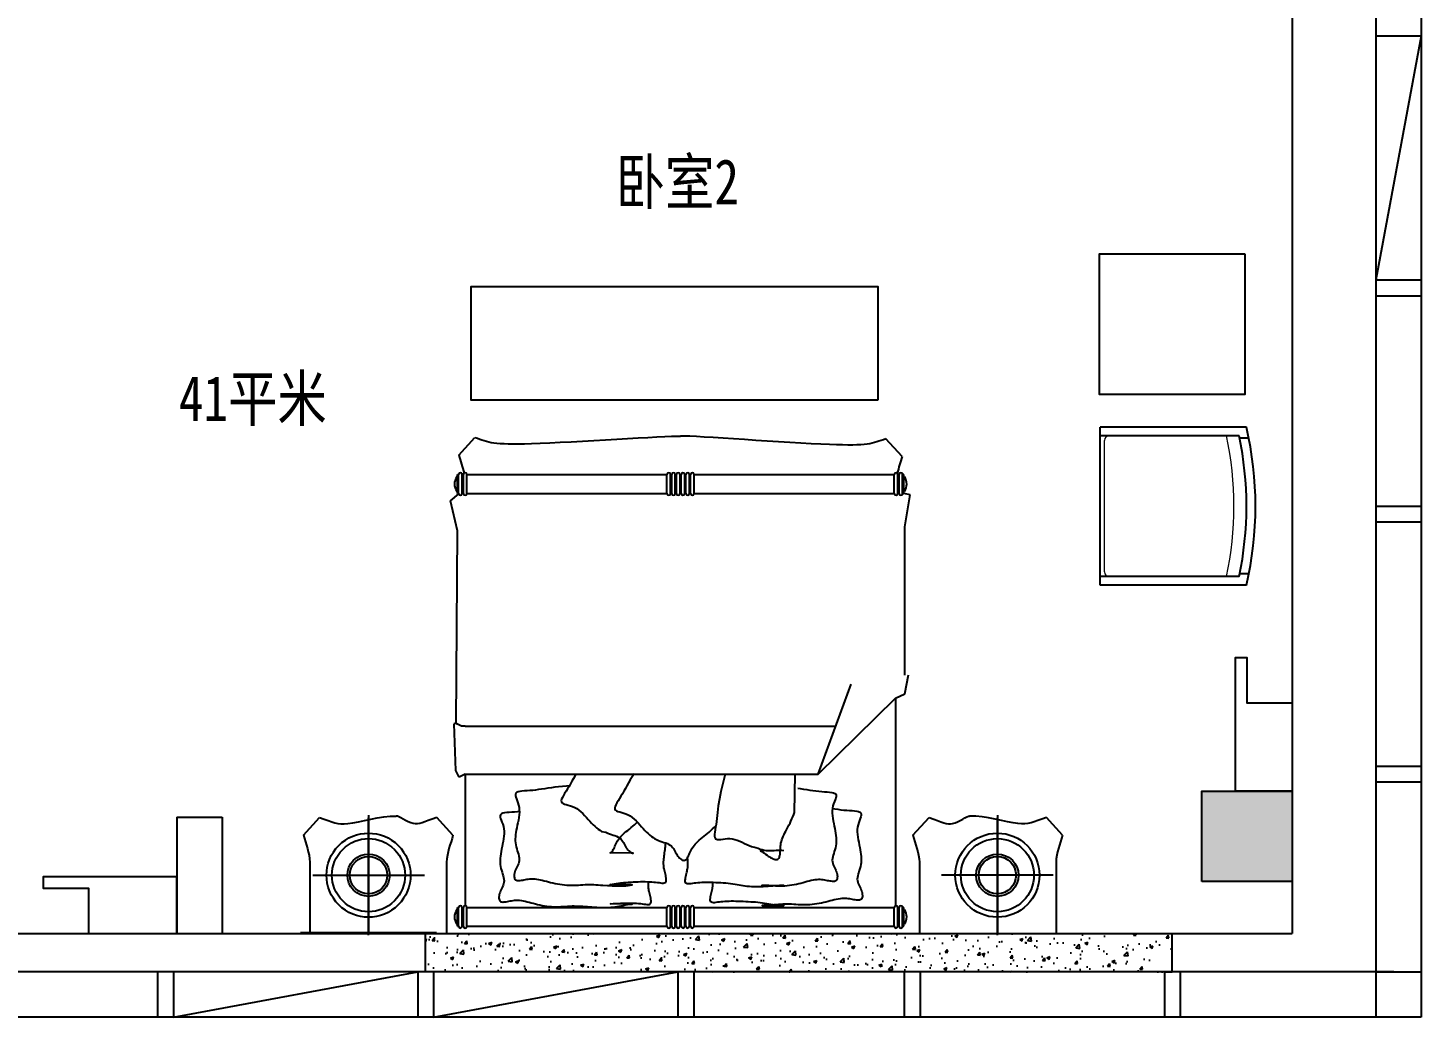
# Model space of a CAD drawing. Header units: millimetres. Extents: x 561810 to 956823, y -438984 to -391712.
# Drawn here: x 950665 to 956823, y -415003 to -410628 of the extents above; entities that cross this region are included whole.
import ezdxf

# ---------------------------------------------------------------- set-up
doc = ezdxf.new("R2010")
doc.units = ezdxf.units.MM
doc.header["$LTSCALE"] = 10
doc.header["$MEASUREMENT"] = 0
doc.layers.get('0').update_dxf_attribs({"linetype": 'CONTINUOUS'})
for name, color, linetype in [('PUB_HATCH', 144, 'CONTINUOUS'), ('WALL', 7, 'CONTINUOUS'), ('WINDOW', 4, 'CONTINUOUS'), ('填充', 8, 'CONTINUOUS'), ('墙', 7, 'CONTINUOUS')]:
    doc.layers.add(name, color=color, linetype=linetype)
doc.layers.add('细线', color=250, linetype='CONTINUOUS', lineweight=5)
doc.styles.add('12', font='', dxfattribs={"width": 0.8})
doc.styles.get('12').set_extended_font_data('SimSun')

msp = doc.modelspace()

# ---------------------------------------------------------------- hatches: boundary and pattern name
h = msp.add_hatch()
h.set_pattern_fill('AR-CONC', color=250, scale=20, style=0)
h.set_pattern_definition([(50, (955723.38, -414802.76), (143.452, -12.5504), [15, -165]), (355, (955723.38, -414802.76), (-27.75, 150.4384), [12, -132]), (100.4514, (955735.33, -414803.8), (115.702, 137.888), [12.748, -140.2284]), (46.184, (955723.38, -414762.76), (213.448, -33.104), [22.5, -247.5]), (96.6356, (955741.17, -414765.51), (186.933, 194.824), [19.122, -210.343]), (351.184, (955723.38, -414762.76), (186.932, 194.824), [18, -198]), (21, (955743.38, -414772.76), (119.3814, -80.5238), [15, -165]), (326, (955743.38, -414772.76), (48.663, 145.03), [12, -132]), (71.4514, (955753.33, -414779.47), (168.0445, 64.506), [12.748, -140.2284]), (37.5, (955723.38, -414802.755), (2.432, 66.5788), [0, -130.4, 0, -134, 0, -132.5]), (7.5, (955723.38, -414802.755), (52.6139, 78.8823), [0, -76.4, 0, -127.4, 0, -50.5]), (327.5, (955678.78, -414802.755), (106.7645, -4.511), [0, -50, 0, -156, 0, -207]), (317.5, (955658.78, -414802.755), (116.6372, 20.021), [0, -65, 0, -103.6, 0, -147])])
h.paths.add_polyline_path([(952423.4, -414632.8), (952423.4, -414802.8), (952458.4, -414802.8), (955723.4, -414802.8), (955723.4, -414632.8)])
at = {"layer": 'PUB_HATCH'}
h = msp.add_hatch(color=256, dxfattribs=at)
h.paths.add_polyline_path([(932003.4, -414402.8), (932003.4, -414002.8), (932403.4, -414002.8), (932403.4, -414402.8)])
h.paths.add_polyline_path([(920143.4, -414402.8), (920143.4, -414002.8), (920543.4, -414002.8), (920543.4, -414402.8)])
h.paths.add_polyline_path([(920143.4, -409202.8), (920143.4, -408802.8), (920543.4, -408802.8), (920543.4, -409202.8)])
h.paths.add_polyline_path([(920143.4, -402742.8), (920143.4, -402342.8), (920543.4, -402342.8), (920543.4, -402742.8)])
h.paths.add_polyline_path([(955853.4, -402742.8), (955853.4, -402342.8), (956253.4, -402342.8), (956253.4, -402742.8)])
h.paths.add_polyline_path([(955853.4, -409202.8), (955853.4, -408802.8), (956253.4, -408802.8), (956253.4, -409202.8)])
h.paths.add_polyline_path([(955853.4, -414402.8), (955853.4, -414002.8), (956253.4, -414002.8), (956253.4, -414402.8)])
h.paths.add_polyline_path([(943993.4, -414402.8), (943993.4, -414002.8), (944393.4, -414002.8), (944393.4, -414402.8)])

# ---------------------------------------------------------------- linework, layer by layer
at = {"color": 1}
for p, q in [((956623.4, -410662.8), (956823.4, -410662.8)), ((956823.4, -410662.8), (956623.4, -411742.8)), ((956623.4, -411742.8), (956823.4, -411742.8)), ((956623.4, -411812.8), (956823.4, -411812.8)), ((956623.4, -412742.8), (956823.4, -412742.8)), ((956623.4, -412812.8), (956823.4, -412812.8)), ((956623.4, -413892.8), (956823.4, -413892.8)), ((956623.4, -413962.8), (956823.4, -413962.8)), ((955723.4, -414802.8), (955723.4, -414632.8)), ((951238.4, -414802.8), (951238.4, -415002.8)), ((951308.4, -414802.8), (951308.4, -415002.8)), ((951308.4, -415002.8), (952388.4, -414802.8)), ((952388.4, -414802.8), (952388.4, -415002.8)), ((952458.4, -414802.8), (952388.4, -414802.8)), ((952458.4, -414802.8), (952458.4, -415002.8)), ((952458.4, -415002.8), (953538.4, -414802.8)), ((953538.4, -414802.8), (953538.4, -415002.8)), ((953608.4, -414802.8), (953608.4, -415002.8)), ((954538.4, -414802.8), (954538.4, -415002.8)), ((954608.4, -414802.8), (954608.4, -415002.8)), ((955688.4, -414802.8), (955688.4, -415002.8)), ((955758.4, -414802.8), (955688.4, -414802.8)), ((955688.4, -414802.8), (955723.4, -414802.8)), ((955758.4, -414802.8), (955758.4, -415002.8)), ((956623.4, -414802.8), (956623.4, -415002.8)), ((956623.4, -414802.8), (956823.4, -414802.8))]:
    msp.add_line(p, q, dxfattribs=at)
at = {"layer": 'WALL'}
for p, q in [((956253.4, -409202.8), (956253.4, -414632.8)), ((951323.4, -414118.7), (951323.4, -414632.8)), ((951323.4, -414118.7), (951523.4, -414118.7)), ((951523.4, -414118.7), (951523.4, -414632.8)), ((950273.4, -414632.8), (952423.4, -414632.8)), ((952423.4, -414632.8), (956253.4, -414632.8)), ((952423.4, -414632.8), (955853.4, -414632.8))]:
    msp.add_line(p, q, dxfattribs=at)
msp.add_lwpolyline([(955853.4, -414402.8), (955853.4, -414002.8), (956253.4, -414002.8), (956253.4, -414402.8), (955853.4, -414402.8)], dxfattribs=at)
at = {"layer": 'WINDOW'}
for p, q in [((956623.4, -392842.8), (956623.4, -414802.8)), ((956823.4, -392842.8), (956823.4, -415002.8)), ((956703.4, -414802.8), (919703.4, -414802.8)), ((956823.4, -415002.8), (919503.4, -415002.8))]:
    msp.add_line(p, q, dxfattribs=at)
at = {"layer": '填充', "color": 250, "ltscale": 0.01}
for p, q in [((955405.4, -413092.3), (955405.4, -412394.1)), ((956051.4, -412394.1), (955405.4, -412394.1)), ((952570.5, -412517.4), (952641.5, -412439)), ((954528.9, -412523.6), (954457.9, -412445.1)), ((956018.9, -412432.3), (955405.4, -412432.3)), ((956061.7, -412442.4), (956020.9, -412442.4)), ((952561.2, -412613.8), (952563.9, -412613.8)), ((952563.9, -412686.9), (952563.9, -412603.3)), ((952563.9, -412603.3), (952569.1, -412603.3)), ((952569.1, -412686.9), (952569.1, -412603.3)), ((952584.8, -412686.9), (952584.8, -412603.3)), ((952584.8, -412603.3), (952590, -412603.3)), ((952585.7, -412599.7), (952590.9, -412599.7)), ((952590, -412686.9), (952590, -412603.3)), ((952605.7, -412686.9), (952605.7, -412603.3)), ((952605.7, -412603.3), (953490.1, -412603.3)), ((953490.1, -412686.9), (953490.1, -412603.3)), ((953505.8, -412603.3), (953511, -412603.3)), ((953505.8, -412603.3), (953511, -412603.3)), ((953505.8, -412686.9), (953505.8, -412603.3)), ((953511, -412686.9), (953511, -412603.3)), ((953526.7, -412603.3), (953531.9, -412603.3)), ((953526.7, -412603.3), (953531.9, -412603.3)), ((953526.7, -412686.9), (953526.7, -412603.3)), ((953531.9, -412686.9), (953531.9, -412603.3)), ((953547.6, -412603.3), (953552.8, -412603.3)), ((953547.6, -412686.9), (953547.6, -412603.3)), ((953552.8, -412686.9), (953552.8, -412603.3)), ((953568.5, -412603.3), (953573.7, -412603.3)), ((953568.5, -412603.3), (953573.7, -412603.3)), ((953568.5, -412686.9), (953568.5, -412603.3)), ((953573.7, -412686.9), (953573.7, -412603.3)), ((953589.3, -412603.3), (953594.6, -412603.3)), ((953589.3, -412603.3), (953594.6, -412603.3)), ((953589.3, -412686.9), (953589.3, -412603.3)), ((953594.6, -412686.9), (953594.6, -412603.3)), ((953610.2, -412686.9), (953610.2, -412603.3)), ((953610.2, -412603.3), (954494.7, -412603.3)), ((954494.7, -412686.9), (954494.7, -412603.3)), ((954510.3, -412603.3), (954515.6, -412603.3)), ((954515.6, -412603.3), (954510.3, -412603.3)), ((954510.3, -412686.9), (954510.3, -412603.3)), ((954515.6, -412686.9), (954515.6, -412603.3)), ((954531.2, -412603.3), (954536.4, -412603.3)), ((954531.2, -412686.9), (954531.2, -412603.3)), ((954536.4, -412603.3), (954531.2, -412603.3)), ((954536.4, -412686.9), (954536.4, -412603.3)), ((954539.2, -412613.8), (954536.4, -412613.8)), ((952533.5, -412718.9), (952569.4, -412689)), ((952563.9, -412851.5), (952533.5, -412718.9)), ((952561.2, -412676.4), (952563.9, -412676.4)), ((952563.9, -412686.9), (952569.1, -412686.9)), ((952584.8, -412686.9), (952590, -412686.9)), ((952584.8, -412686.9), (952590, -412686.9)), ((952605.7, -412686.9), (953490.1, -412686.9)), ((953505.8, -412686.9), (953511, -412686.9)), ((953505.8, -412686.9), (953511, -412686.9)), ((953526.7, -412686.9), (953531.9, -412686.9)), ((953526.7, -412686.9), (953531.9, -412686.9)), ((953547.6, -412686.9), (953552.8, -412686.9)), ((953547.6, -412686.9), (953552.8, -412686.9)), ((953568.5, -412686.9), (953573.7, -412686.9)), ((953568.5, -412686.9), (953573.7, -412686.9)), ((953589.3, -412686.9), (953594.6, -412686.9)), ((953589.3, -412686.9), (953594.6, -412686.9)), ((953610.2, -412686.9), (954494.7, -412686.9)), ((954510.3, -412686.9), (954515.6, -412686.9)), ((954515.6, -412686.9), (954510.3, -412686.9)), ((954515.6, -412686.9), (954510.3, -412686.9)), ((954531.2, -412686.9), (954536.4, -412686.9)), ((954536.4, -412686.9), (954531.2, -412686.9)), ((954539.2, -412676.4), (954536.4, -412676.4)), ((954565.4, -412693.6), (954536.4, -412686.9)), ((954541, -412834.1), (954565.4, -412693.6)), ((954541, -413491.1), (954541, -412834.1)), ((952557.6, -413702.4), (952563.9, -412851.5)), ((956018.9, -413054.1), (955405.4, -413054.1)), ((956062.2, -413041.7), (956021.4, -413041.7)), ((956051.4, -413092.3), (955405.4, -413092.3)), ((954541, -413573.3), (954557.9, -413488.3)), ((954158.2, -413928.7), (954303.9, -413529.7)), ((954500.7, -413592.4), (954541, -413573.3)), ((954158.2, -413928.7), (954500.7, -413592.4)), ((954500.7, -413592.4), (954500.7, -414510)), ((952557.6, -413702.4), (952548.9, -413705.1)), ((952556.3, -413911.7), (952548.9, -413705.1)), ((952563.5, -413707.2), (952556.8, -413702.7)), ((952582.1, -413716.5), (952563.5, -413707.2)), ((952598.7, -413715.8), (952582.1, -413716.5)), ((952598.7, -413715.8), (954235.9, -413715.8)), ((952571.4, -413942), (952556.3, -413911.7)), ((952598.7, -413928.7), (952571.4, -413942)), ((952598.7, -413928.7), (952598.7, -414509.8)), ((952598.7, -413928.7), (954158.2, -413928.7)), ((951883.3, -414197.8), (951954.3, -414119.4)), ((952170.9, -414108.8), (952170.9, -414629)), ((952170.9, -414640.9), (952170.9, -414120.8)), ((952543.9, -414197.8), (952472.9, -414119.4)), ((954577.3, -414197.8), (954648.3, -414119.4)), ((954950.4, -414108.8), (954950.4, -414629)), ((954950.4, -414640.9), (954950.4, -414120.8)), ((955238, -414197.8), (955167, -414119.4)), ((951911.5, -414317.1), (951911.5, -414632.8)), ((952515.8, -414317.1), (952515.8, -414632.8)), ((954605.5, -414317.1), (954605.5, -414632.8)), ((955209.8, -414317.1), (955209.8, -414632.8)), ((951924, -414374.9), (952417.8, -414374.9)), ((955197.3, -414374.9), (954703.5, -414374.9)), ((952561.2, -414528), (952563.9, -414528)), ((952563.9, -414601.1), (952563.9, -414517.6)), ((952563.9, -414517.6), (952569.1, -414517.6)), ((952569.1, -414601.1), (952569.1, -414517.6)), ((952584.8, -414601.1), (952584.8, -414517.6)), ((952584.8, -414517.6), (952590, -414517.6)), ((952590, -414601.1), (952590, -414517.6)), ((952605.7, -414601.1), (952605.7, -414517.6)), ((952605.7, -414517.6), (953490.1, -414517.6)), ((953490.1, -414601.1), (953490.1, -414517.6)), ((953505.8, -414601.1), (953505.8, -414517.6)), ((953505.8, -414517.6), (953511, -414517.6)), ((953505.8, -414517.6), (953511, -414517.6)), ((953511, -414601.1), (953511, -414517.6)), ((953526.7, -414601.1), (953526.7, -414517.6)), ((953526.7, -414517.6), (953531.9, -414517.6)), ((953526.7, -414517.6), (953531.9, -414517.6)), ((953531.9, -414601.1), (953531.9, -414517.6)), ((953547.6, -414601.1), (953547.6, -414517.6)), ((953547.6, -414517.6), (953552.8, -414517.6)), ((953552.8, -414601.1), (953552.8, -414517.6)), ((953568.5, -414601.1), (953568.5, -414517.6)), ((953568.5, -414517.6), (953573.7, -414517.6)), ((953568.5, -414517.6), (953573.7, -414517.6)), ((953573.7, -414601.1), (953573.7, -414517.6)), ((953589.3, -414601.1), (953589.3, -414517.6)), ((953589.3, -414517.6), (953594.6, -414517.6)), ((953589.3, -414517.6), (953594.6, -414517.6)), ((953594.6, -414601.1), (953594.6, -414517.6)), ((953610.2, -414601.1), (953610.2, -414517.6)), ((953610.2, -414517.6), (954494.7, -414517.6)), ((954494.7, -414601.1), (954494.7, -414517.6)), ((954510.3, -414601.1), (954510.3, -414517.6)), ((954510.3, -414517.6), (954515.6, -414517.6)), ((954515.6, -414517.6), (954510.3, -414517.6)), ((954515.6, -414601.1), (954515.6, -414517.6)), ((954531.2, -414601.1), (954531.2, -414517.6)), ((954531.2, -414517.6), (954536.4, -414517.6)), ((954536.4, -414517.6), (954531.2, -414517.6)), ((954536.4, -414601.1), (954536.4, -414517.6)), ((954539.2, -414528), (954536.4, -414528)), ((951870.9, -414629), (952470.9, -414629)), ((952561.2, -414590.7), (952563.9, -414590.7)), ((952563.9, -414601.1), (952569.1, -414601.1)), ((952584.8, -414601.1), (952590, -414601.1)), ((952584.8, -414601.1), (952590, -414601.1)), ((952605.7, -414601.1), (953490.1, -414601.1)), ((953505.8, -414601.1), (953511, -414601.1)), ((953505.8, -414601.1), (953511, -414601.1)), ((953526.7, -414601.1), (953531.9, -414601.1)), ((953526.7, -414601.1), (953531.9, -414601.1)), ((953547.6, -414601.1), (953552.8, -414601.1)), ((953547.6, -414601.1), (953552.8, -414601.1)), ((953568.5, -414601.1), (953573.7, -414601.1)), ((953568.5, -414601.1), (953573.7, -414601.1)), ((953589.3, -414601.1), (953594.6, -414601.1)), ((953589.3, -414601.1), (953594.6, -414601.1)), ((953610.2, -414601.1), (954494.7, -414601.1)), ((954510.3, -414601.1), (954515.6, -414601.1)), ((954515.6, -414601.1), (954510.3, -414601.1)), ((954515.6, -414601.1), (954510.3, -414601.1)), ((954531.2, -414601.1), (954536.4, -414601.1)), ((954536.4, -414601.1), (954531.2, -414601.1)), ((954539.2, -414590.7), (954536.4, -414590.7))]:
    msp.add_line(p, q, dxfattribs=at)
at = {"layer": '填充', "color": 142, "ltscale": 0.01}
msp.add_line((952423.4, -414802.8), (952423.4, -414632.8), dxfattribs=at)
at = {"layer": '填充', "color": 250, "ltscale": 0.01}
msp.add_lwpolyline([(956044.7, -411626.5), (956044.7, -412249.3), (955401.9, -412249.3), (955401.9, -411626.5)], close=True, dxfattribs=at)
msp.add_lwpolyline([(954423.4, -412272.7), (954423.4, -411772.7), (952623.4, -411772.7), (952623.4, -412272.7), (954423.4, -412272.7)], dxfattribs=at)
at = {"layer": '填充', "color": 142, "ltscale": 0.01}
for points in [[(956253.4, -414002.8), (956003.4, -414002.8), (956003.4, -413412.8), (956053.4, -413412.8), (956053.4, -413612.8), (956253.4, -413612.8)], [(951323.4, -414632.8), (951323.4, -414382.8), (950733.4, -414382.8), (950733.4, -414432.8), (950933.4, -414432.8), (950933.4, -414632.8)]]:
    msp.add_lwpolyline(points, dxfattribs=at)
at = {"layer": '填充', "color": 250, "ltscale": 0.01}
msp.add_circle((954950.4, -414374.9), 185.9, dxfattribs=at)
for centre, radius, start, end in [((954548, -412743.2), 1543.4, 346.92708, 13.07292), ((954548, -412743.2), 1503.4, 348.06513, 11.93487), ((952577, -412603.3), 7.83, 0, 180), ((952597.8, -412603.3), 7.83, 0, 180), ((953497.9, -412603.3), 7.83, 0, 180), ((953518.8, -412603.3), 7.83, 0, 180), ((953539.7, -412603.3), 7.83, 0, 180), ((953560.6, -412603.3), 7.83, 0, 180), ((953581.5, -412603.3), 7.83, 0, 180), ((953602.4, -412603.3), 7.83, 0, 180), ((954502.5, -412603.3), 7.83, 0, 180), ((954523.4, -412603.3), 7.83, 0, 180), ((952603, -412645.1), 52.2, 143.1301, 216.8699), ((954497.4, -412645.1), 52.2, 323.1301, 36.8699), ((952577, -412686.9), 7.83, 180, 0), ((952597.8, -412686.9), 7.83, 180, 0), ((953497.9, -412686.9), 7.83, 180, 0), ((953518.8, -412686.9), 7.83, 180, 0), ((953539.7, -412686.9), 7.83, 180, 0), ((953560.6, -412686.9), 7.83, 180, 0), ((953581.5, -412686.9), 7.83, 180, 0), ((953602.4, -412686.9), 7.83, 180, 0), ((954502.5, -412686.9), 7.83, 180, 0), ((954523.4, -412686.9), 7.83, 180, 0), ((952603, -414559.4), 52.2, 143.1301, 216.8699), ((952577, -414517.6), 7.83, 0, 180), ((952597.8, -414517.6), 7.83, 0, 180), ((953497.9, -414517.6), 7.83, 0, 180), ((953518.8, -414517.6), 7.83, 0, 180), ((953539.7, -414517.6), 7.83, 0, 180), ((953560.6, -414517.6), 7.83, 0, 180), ((953581.5, -414517.6), 7.83, 0, 180), ((953602.4, -414517.6), 7.83, 0, 180), ((954502.5, -414517.6), 7.83, 0, 180), ((954523.4, -414517.6), 7.83, 0, 180), ((954497.4, -414559.4), 52.2, 323.1301, 36.8699), ((952577, -414601.1), 7.83, 180, 0), ((952597.8, -414601.1), 7.83, 180, 0), ((953497.9, -414601.1), 7.83, 180, 0), ((953518.8, -414601.1), 7.83, 180, 0), ((953539.7, -414601.1), 7.83, 180, 0), ((953560.6, -414601.1), 7.83, 180, 0), ((953581.5, -414601.1), 7.83, 180, 0), ((953602.4, -414601.1), 7.83, 180, 0), ((954502.5, -414601.1), 7.83, 180, 0), ((954523.4, -414601.1), 7.83, 180, 0)]:
    msp.add_arc(centre, radius, start, end, dxfattribs=at)
msp.add_ellipse((952170.9, -414374.9), major_axis=(131.4, -131.4), ratio=1, start_param=1.57079632679484, end_param=7.853981633974424, dxfattribs=at)
for points, knots in [([(952641.5, -412439), (952701.8, -412460.8), (952741.9, -412483.3), (953480.5, -412432.6), (953550.2, -412432.9), (953550.2, -412432.9)], [0, 0, 0, 0, 178.169252, 382.130033, 382.13034, 382.13034, 382.13034, 382.13034]), ([(954457.9, -412445.1), (954397.6, -412466.9), (954357.5, -412489.5), (953619.8, -412432.6), (953550.2, -412432.9), (953550.2, -412432.9)], [0, 0, 0, 0, 178.169252, 382.130033, 382.13034, 382.13034, 382.13034, 382.13034]), ([(954457.9, -412445.1), (954397.6, -412466.9), (954357.5, -412489.5), (953619.8, -412432.6), (953550.2, -412432.9), (953550.2, -412432.9)], [0, 0, 0, 0, 178.169252, 382.130033, 382.13034, 382.13034, 382.13034, 382.13034]), ([(954457.9, -412445.1), (954397.6, -412466.9), (954357.5, -412489.5), (953619.8, -412432.6), (953550.2, -412432.9), (953550.2, -412432.9)], [0, 0, 0, 0, 178.169252, 382.130033, 382.13034, 382.13034, 382.13034, 382.13034]), ([(951954.3, -414119.4), (952014.5, -414141.2), (952054.6, -414163.7), (952224, -414113), (952293.6, -414113.3), (952293.6, -414113.3)], [0, 0, 0, 0, 178.169252, 382.130033, 382.13034, 382.13034, 382.13034, 382.13034]), ([(952472.9, -414119.4), (952412.7, -414141.2), (952372.6, -414163.7), (952303.2, -414113), (952293.6, -414113.3), (952293.6, -414113.3)], [0, 0, 0, 0, 178.169252, 382.130033, 382.13034, 382.13034, 382.13034, 382.13034]), ([(954648.3, -414119.4), (954708.5, -414141.2), (954748.6, -414163.7), (954818, -414113), (954827.6, -414113.3), (954827.6, -414113.3)], [0, 0, 0, 0, 178.169252, 382.130033, 382.13034, 382.13034, 382.13034, 382.13034]), ([(955167, -414119.4), (955106.7, -414141.2), (955066.6, -414163.7), (954897.3, -414113), (954827.6, -414113.3), (954827.6, -414113.3)], [0, 0, 0, 0, 178.169252, 382.130033, 382.13034, 382.13034, 382.13034, 382.13034]), ([(951883.3, -414197.8), (951893.1, -414237.3), (951911.6, -414279.6), (951911.5, -414322.7), (951911.5, -414325.5)], [0, 0, 0, 0, 119.139047, 127.45857, 127.45857, 127.45857, 127.45857]), ([(952543.9, -414197.8), (952534.1, -414237.3), (952515.6, -414279.6), (952515.7, -414322.7), (952515.8, -414325.5)], [0, 0, 0, 0, 119.139047, 127.45857, 127.45857, 127.45857, 127.45857]), ([(954577.3, -414197.8), (954587.1, -414237.3), (954605.6, -414279.6), (954605.6, -414322.7), (954605.5, -414325.5)], [0, 0, 0, 0, 119.139047, 127.45857, 127.45857, 127.45857, 127.45857]), ([(955238, -414197.8), (955228.2, -414237.3), (955209.7, -414279.6), (955209.7, -414322.7), (955209.8, -414325.5)], [0, 0, 0, 0, 119.139047, 127.45857, 127.45857, 127.45857, 127.45857])]:
    msp.add_open_spline(points, degree=3, knots=knots, dxfattribs=at)
for points in [[(952570.5, -412517.4), (952577.1, -412543.9), (952587, -412570.4), (952593.2, -412597)], [(954528.9, -412523.6), (954522.8, -412548.1), (954513.8, -412572.7), (954507.6, -412597.4)]]:
    msp.add_open_spline(points, degree=3, dxfattribs=at)
at = {"layer": '墙', "color": 250}
for points in [[(953087.1, -413928.7), (953076.3, -413947.4), (953070, -413959.4), (953063.7, -413971.1), (953057.3, -413982.3), (953050.6, -413993.2), (953044, -414003.7), (953037.7, -414013.6), (953032.1, -414022.8), (953027.6, -414031.2), (953024.4, -414038.7), (953022.9, -414045.2), (953023.5, -414050.6), (953026.2, -414054.7), (953031, -414057.9), (953037.4, -414060.5), (953045.1, -414062.8), (953053.8, -414065.1), (953063.2, -414067.8), (953072.8, -414071), (953082.5, -414075.3), (953091.8, -414080.7), (953100.9, -414087.2), (953109.5, -414094.6), (953118, -414102.5), (953126.1, -414110.9), (953134, -414119.5), (953141.7, -414128.1), (953149.2, -414136.4), (953156.5, -414144.4), (953163.8, -414151.8), (953171, -414158.8), (953178.1, -414165.2), (953185.4, -414171.1), (953192.8, -414176.5), (953200.4, -414181.2), (953219.8, -414185.4), (953227.9, -414188.9), (953236.1, -414192), (953244.3, -414194.8), (953252.4, -414197.4), (953260.2, -414200.1), (953267.5, -414203), (953274.3, -414206.3), (953280.4, -414210.1), (953285.6, -414214.5), (953290.1, -414219.6), (953294.1, -414225), (953297.6, -414230.7), (953300.8, -414236.6), (953303.9, -414242.5), (953307, -414248.2), (953310.2, -414253.7), (953313.8, -414258.8), (953317.5, -414263.4), (953321.5, -414267.5), (953325.5, -414270.9), (953329.5, -414273.7), (953333.5, -414275.7), (953337.3, -414276.9), (953340.9, -414277.2), (953238.7, -414276.5), (953241.8, -414274.9), (953244.7, -414272.6), (953247.4, -414269.5), (953250, -414265.8), (953252.6, -414261.6), (953255.1, -414256.9), (953257.6, -414251.9), (953260.1, -414246.5), (953262.7, -414240.9), (953265.5, -414235.2), (953268.6, -414229.3), (953271.9, -414223.3), (953275.7, -414217.3), (953280, -414211.3), (953284.7, -414205.4), (953290.1, -414199.6), (953296, -414193.8), (953302.4, -414188.1), (953309.2, -414182.4), (953316.3, -414176.6), (953323.7, -414170.7), (953331.2, -414164.6), (953338.9, -414158.3), (953346.6, -414151.7), (953354.2, -414144.9), (953361.8, -414137.9)], [(953344.3, -413927.2), (953327.4, -413953.8), (953312.4, -413979.8), (953306.1, -413991.8), (953299.8, -414003.4), (953293.3, -414014.7), (953286.7, -414025.6), (953280, -414036), (953273.8, -414045.9), (953268.2, -414055.1), (953263.7, -414063.6), (953260.5, -414071.1), (953259, -414077.6), (953259.5, -414082.9), (953262.3, -414087.1), (953267, -414090.3), (953273.4, -414092.9), (953281.2, -414095.2), (953289.9, -414097.5), (953299.2, -414100.1), (953308.9, -414103.4), (953318.6, -414107.6), (953327.9, -414113.1), (953336.9, -414119.6), (953345.6, -414126.9), (953354, -414134.9), (953362.2, -414143.3), (953370.1, -414151.9), (953377.8, -414160.4), (953385.3, -414168.8), (953392.6, -414176.7), (953399.8, -414184.1), (953407, -414191.1), (953414.2, -414197.5), (953421.5, -414203.4), (953428.9, -414208.8), (953436.4, -414213.5), (953444.3, -414217.7), (953452.3, -414221.2), (953460.5, -414224.3), (953468.8, -414227.1), (953476.8, -414229.8), (953484.6, -414232.5), (953492, -414235.4), (953498.8, -414238.6), (953504.8, -414242.4), (953510.1, -414246.9), (953514.6, -414251.9), (953518.5, -414257.3), (953522, -414263.1), (953525.2, -414268.9), (953528.3, -414274.8), (953531.4, -414280.6), (953534.7, -414286.1), (953538.2, -414291.1), (953542, -414295.8), (953545.9, -414299.8), (953550, -414303.3), (953554, -414306), (953557.9, -414308), (953561.8, -414309.2), (953565.4, -414309.5), (953568.8, -414308.8), (953571.9, -414307.3), (953574.8, -414304.9), (953577.5, -414301.9), (953580.1, -414298.2), (953582.7, -414294), (953585.2, -414289.3), (953587.7, -414284.2), (953590.2, -414278.9), (953592.8, -414273.3), (953595.6, -414267.5), (953598.7, -414261.6), (953602, -414255.6), (953605.8, -414249.6), (953610.1, -414243.7), (953614.8, -414237.7), (953620.2, -414231.9), (953626.1, -414226.2), (953632.5, -414220.5), (953639.3, -414214.7), (953646.4, -414208.9), (953653.8, -414203), (953661.3, -414196.9), (953669, -414190.6), (953676.7, -414184.1), (953684.3, -414177.2), (953691.9, -414170.2), (953699.4, -414162.9), (953705.9, -414156.3)], [(953747.8, -413928.7), (953728.7, -414004.7), (953721.9, -414037.2), (953716.6, -414068.2), (953712.9, -414097.9), (953711.7, -414111.4), (953710.4, -414124.6), (953708.8, -414137.5), (953706.9, -414150.2), (953704.9, -414162.4), (953702.9, -414173.9), (953701.4, -414184.6), (953700.5, -414194.1), (953700.5, -414202.2), (953701.6, -414208.8), (953704.1, -414213.5), (953708.3, -414216.3), (953713.9, -414217.4), (953720.8, -414217.3), (953728.8, -414216.4), (953737.8, -414215.2), (953747.4, -414214), (953757.6, -414213.2), (953768.1, -414213.4), (953778.9, -414214.8), (953789.7, -414217.3), (953800.5, -414220.7), (953811.4, -414224.8), (953822.1, -414229.3), (953832.8, -414234.2), (953843.2, -414239.1), (953853.3, -414243.9), (953863.2, -414248.4), (953883.3, -414252.4), (953892.6, -414256), (953901.7, -414259.2), (953910.7, -414261.8), (953919.6, -414263.9), (953928.4, -414265.3), (953938.3, -414266.1), (953947.1, -414266.3), (953955.9, -414265.9), (953964.5, -414265.3), (953973, -414264.6), (953981.2, -414264.1), (953989.1, -414263.9), (953996.7, -414264.3), (954003.7, -414265.4), (953903.6, -414267.5), (953909.7, -414270.4), (953915.4, -414273.9), (953920.9, -414277.8), (953926.1, -414281.9), (953932.3, -414286.2), (953937.4, -414290.3), (953942.5, -414294.1), (953947.8, -414297.4), (953953, -414300.2), (953958.2, -414302.4), (953963.3, -414304), (953968, -414305), (953972.5, -414305.3), (953976.5, -414304.9), (953979.9, -414303.7), (953982.7, -414301.8), (953985, -414299.2), (953986.8, -414295.9), (953988.1, -414292), (953989.1, -414287.6), (953989.8, -414282.7), (953990.3, -414277.4), (953990.6, -414271.8), (953990.9, -414265.9), (953991.1, -414259.8), (953991.5, -414253.4), (953992, -414246.7), (953992.8, -414239.9), (953993.9, -414232.9), (953995.5, -414225.7), (953997.7, -414218.4), (954000.4, -414211), (954003.6, -414203.4), (954007.3, -414195.7), (954011.3, -414187.7), (954015.6, -414179.6), (954020.1, -414171.3), (954024.7, -414162.8), (954029.3, -414154), (954033.8, -414145), (954038.2, -414135.7), (954042.5, -414126.3), (954046.6, -414116.7), (954050.4, -414106.9), (954054, -414097.1), (954057.2, -413928.7)], [(953058.5, -413980.2), (953045.8, -413981), (953028, -413982.4), (953010.9, -413984), (952994.5, -413985.9), (952979, -413988), (952964.1, -413990.3), (952949.8, -413992.5), (952936, -413994.7), (952922.6, -413996.7), (952909.5, -413998.4), (952896.6, -413999.8), (952883.8, -414000.9), (952871.4, -414001.7), (952859.8, -414002.5), (952849, -414003.4), (952839.6, -414004.7), (952831.6, -414006.6), (952825.5, -414009.2), (952821.5, -414012.7), (952819.8, -414017.4), (952820, -414023.1), (952821.6, -414029.8), (952824.3, -414037.4), (952827.6, -414045.8), (952831, -414055), (952834.1, -414064.7), (952836.3, -414075), (952837.4, -414085.8), (952837.5, -414096.9), (952836.7, -414108.2), (952835.2, -414119.7), (952833.2, -414131.2), (952830.9, -414142.7), (952828.5, -414153.9), (952826.2, -414164.9), (952824.1, -414175.5), (952822.4, -414185.8), (952821, -414195.7), (952820, -414205.3), (952819.6, -414214.6), (952819.6, -414223.7), (952820.2, -414232.6), (952821.5, -414241.4), (952823.3, -414250), (952825.7, -414258.5), (952828.3, -414266.8), (952830.9, -414274.9), (952833.3, -414282.7), (952835.3, -414290.4), (952836.7, -414297.8), (952837.2, -414304.9), (952836.7, -414311.8), (952835.3, -414318.4), (952833.2, -414324.8), (952830.6, -414331), (952827.8, -414337), (952824.9, -414343), (952822, -414348.9), (952819.5, -414354.8), (952817.5, -414360.6), (952816, -414366.4), (952815, -414372), (952814.6, -414377.2), (952814.7, -414382.1), (952815.5, -414386.5), (952816.8, -414390.3), (952818.7, -414393.4), (952821.2, -414395.7), (952824.3, -414397.3), (952827.9, -414398.3), (952832, -414398.7), (952836.5, -414398.6), (952841.4, -414398.2), (952846.7, -414397.4), (952852.2, -414396.5), (952858, -414395.3), (952864.1, -414394.2), (952870.4, -414393), (952877, -414392), (952883.8, -414391.2), (952890.9, -414390.8), (952898.2, -414390.7), (952905.8, -414391), (952913.7, -414392), (952921.8, -414393.4), (952930.2, -414395.2), (952938.8, -414397.3), (952947.7, -414399.6), (952956.8, -414402), (952966.2, -414404.5), (952975.8, -414407), (952985.6, -414409.4), (952995.6, -414411.5), (953005.8, -414413.5), (953016.1, -414415.3), (953026.4, -414416.8), (953036.9, -414418), (953047.3, -414418.9), (953057.6, -414419.4), (953067.9, -414419.5), (953078.1, -414419.4), (953088.3, -414419), (953098.3, -414418.4), (953108.3, -414417.8), (953118.2, -414417.2), (953128, -414416.7), (953137.7, -414416.4), (953147.4, -414416.3), (953157, -414416.4), (953166.6, -414416.7), (953176.2, -414417.2), (953185.9, -414417.8), (953195.7, -414418.4), (953206.6, -414419.2), (953227.2, -414419.9), (953237.5, -414420.6), (953247.8, -414421.3), (953258.2, -414421.9), (953268.6, -414422.3), (953278.9, -414422.6), (953289.1, -414422.6), (953299.1, -414422.3), (953308.8, -414421.8), (953318.1, -414420.9), (953327.3, -414419.7), (953336.2, -414418.3), (953239.5, -414416.7), (953248.5, -414415.1), (953257.6, -414413.4), (953267, -414411.8), (953276.7, -414410.3), (953286.8, -414409), (953297.3, -414407.8), (953308.1, -414406.8), (953319, -414405.9), (953330.1, -414405.2), (953341.2, -414404.6), (953352.2, -414404.2), (953363.1, -414403.9), (953373.7, -414403.6), (953384.1, -414403.5), (953394.2, -414403.5), (953404, -414403.7), (953413.5, -414404), (953422.6, -414404.5), (953431.4, -414405.1), (953439.7, -414406), (953447.6, -414407), (953455, -414408), (953461.8, -414408.9), (953468, -414409.6), (953473.4, -414409.7), (953478, -414409.3), (953481.7, -414408), (953484.4, -414405.9), (953486.1, -414402.6), (953487, -414398.5), (953487.1, -414393.6), (953486.5, -414388.1), (953485.6, -414382.2), (953484.3, -414376.2), (953482.8, -414370), (953481.4, -414364), (953480, -414358.3), (953478.8, -414352.8), (953477.7, -414347.5), (953476.8, -414342.3), (953476.1, -414337.1), (953475.6, -414331.8), (953475.3, -414326.3), (953475.2, -414320.7), (953475.3, -414314.7), (953475.7, -414308.5), (953476.2, -414302.1), (953476.9, -414295.5), (953477.8, -414288.8), (953478.7, -414282.1), (953479.7, -414275.2), (953480.7, -414268.4), (953481.7, -414261.7), (953482.7, -414254.8), (953483.5, -414247.7), (953484.1, -414240.3), (953484.5, -414232.4)], [(954067.8, -413990.5), (954078.8, -413992), (954093.6, -413994.2), (954107.9, -413996.5), (954121.7, -413998.6), (954135.2, -414000.6), (954148.3, -414002.4), (954161.2, -414003.8), (954173.9, -414004.8), (954186.3, -414005.6), (954198, -414006.4), (954208.7, -414007.3), (954218.2, -414008.7), (954226.1, -414010.5), (954232.2, -414013.1), (954236.2, -414016.7), (954238, -414021.4), (954237.8, -414027.1), (954236.1, -414033.8), (954233.4, -414041.4), (954230.1, -414049.8), (954226.7, -414058.9), (954223.7, -414068.7), (954221.4, -414079), (954220.3, -414089.7), (954220.2, -414100.8), (954221, -414112.2), (954222.5, -414123.7), (954224.5, -414135.2), (954226.8, -414146.6), (954229.2, -414157.9), (954231.5, -414168.9), (954233.6, -414179.5), (954235.3, -414189.7), (954236.7, -414199.6), (954237.7, -414209.2), (954238.2, -414218.6), (954238.1, -414227.7), (954237.5, -414236.6), (954236.3, -414245.4), (954234.4, -414254), (954232, -414262.4), (954229.4, -414270.7), (954226.8, -414278.8), (954224.4, -414286.7), (954222.4, -414294.3), (954221.1, -414301.7), (954220.6, -414308.9), (954221.1, -414315.7), (954222.5, -414322.3), (954224.5, -414328.7), (954227.1, -414334.9), (954229.9, -414341), (954232.9, -414346.9), (954235.7, -414352.8), (954238.2, -414358.7), (954240.2, -414364.6), (954241.7, -414370.3), (954242.7, -414375.9), (954243.1, -414381.2), (954243, -414386.1), (954242.3, -414390.5), (954241, -414394.2), (954239.1, -414397.3), (954236.5, -414399.6), (954233.4, -414401.3), (954229.8, -414402.2), (954225.7, -414402.6), (954221.2, -414402.6), (954216.3, -414402.1), (954211.1, -414401.4), (954205.5, -414400.4), (954199.7, -414399.3), (954193.7, -414398.1), (954187.3, -414397), (954180.8, -414396), (954174, -414395.2), (954166.9, -414394.7), (954159.5, -414394.6), (954151.9, -414395), (954144.1, -414395.9), (954136, -414397.3), (954127.6, -414399.1), (954118.9, -414401.2), (954110.1, -414403.5), (954100.9, -414406), (954091.6, -414408.5), (954082, -414411), (954072.1, -414413.3), (954062.1, -414415.5), (954051.9, -414417.5), (954041.7, -414419.2), (954031.3, -414420.7), (954020.9, -414421.9), (954010.5, -414422.8), (954000.1, -414423.3), (953989.8, -414423.5), (953979.6, -414423.3), (953969.5, -414422.9), (953959.4, -414422.4), (953949.4, -414421.7), (953939.5, -414421.1), (953928.7, -414420.6), (953918.9, -414420.3), (953909.3, -414420.2), (954006.4, -414420.3), (953996.8, -414420.7), (953987.1, -414421.1), (953977.5, -414421.7), (953967.7, -414422.4), (953957.8, -414423.1), (953947.8, -414423.9), (953937.5, -414424.6), (953926.1, -414425.3), (953915.7, -414425.8), (953905.3, -414426.3), (953895, -414426.5), (953884.8, -414426.5), (953864.3, -414426.3), (953854.6, -414425.7), (953845.2, -414424.8), (953836.1, -414423.6), (953827.2, -414422.2), (953818.2, -414420.7), (953809.3, -414419), (953800.1, -414417.4), (953790.8, -414415.8), (953781.1, -414414.2), (953770.9, -414412.9), (953760.4, -414411.7), (953749.7, -414410.7), (953738.7, -414409.9), (953727.7, -414409.2), (953716.6, -414408.6), (953705.5, -414408.1), (953694.7, -414407.8), (953684, -414407.6), (953673.6, -414407.5), (953663.5, -414407.5), (953653.7, -414407.7), (953644.2, -414408), (953635.1, -414408.4), (953626.4, -414409.1), (953618, -414409.9), (953610.1, -414410.9), (953602.7, -414412), (953595.9, -414412.9), (953589.8, -414413.5), (953584.4, -414413.7), (953579.8, -414413.2), (953576.1, -414412), (953573.3, -414409.8), (953571.6, -414406.6), (953570.8, -414402.4), (953570.7, -414397.5), (953571.2, -414392.1), (953572.2, -414386.2), (953573.5, -414380.1), (953574.9, -414374), (953576.4, -414368), (953577.7, -414362.3), (953579, -414356.8), (953580, -414351.5), (953580.9, -414346.2), (953581.7, -414341), (953582.2, -414335.7), (953582.5, -414330.3), (953582.6, -414324.6), (953582.4, -414318.7), (953582, -414312.5), (953581.5, -414306.1), (953580.8, -414299.5), (953580.5, -414297.5)], [(952837.5, -414093.8), (952829.3, -414094.7), (952816.6, -414095.7), (952804.2, -414096.5), (952792.5, -414097.3), (952781.8, -414098.3), (952772.3, -414099.6), (952764.4, -414101.4), (952758.3, -414104), (952754.3, -414107.6), (952752.5, -414112.3), (952752.7, -414118), (952754.4, -414124.7), (952757.1, -414132.3), (952760.4, -414140.7), (952763.8, -414149.8), (952766.8, -414159.6), (952769.1, -414169.9), (952770.2, -414180.6), (952770.2, -414191.7), (952769.4, -414203.1), (952767.9, -414214.6), (952766, -414226.1), (952763.7, -414237.5), (952761.3, -414248.8), (952759, -414259.8), (952756.9, -414270.4), (952755.1, -414280.6), (952753.8, -414290.5), (952752.8, -414300.1), (952752.3, -414309.5), (952752.3, -414318.6), (952753, -414327.5), (952754.2, -414336.3), (952756.1, -414344.9), (952758.4, -414353.3), (952761, -414361.6), (952763.7, -414369.7), (952766.1, -414377.6), (952768.1, -414385.3), (952769.4, -414392.7), (952769.9, -414399.8), (952769.4, -414406.6), (952768, -414413.2), (952765.9, -414419.6), (952763.4, -414425.8), (952760.5, -414431.9), (952757.6, -414437.9), (952754.8, -414443.8), (952752.3, -414449.6), (952750.2, -414455.5), (952748.7, -414461.3), (952747.8, -414466.8), (952747.4, -414472.1), (952747.5, -414477), (952748.2, -414481.4), (952749.5, -414485.2), (952751.4, -414488.2), (952753.9, -414490.6), (952757, -414492.2), (952760.6, -414493.1), (952764.7, -414493.6), (952769.3, -414493.5), (952774.2, -414493.1), (952779.4, -414492.3), (952785, -414491.3), (952790.8, -414490.2), (952796.8, -414489), (952803.1, -414487.9), (952809.7, -414486.9), (952816.5, -414486.1), (952823.6, -414485.6), (952830.9, -414485.5), (952838.5, -414485.9), (952846.4, -414486.8), (952854.5, -414488.2), (952862.9, -414490), (952871.5, -414492.1), (952880.4, -414494.5), (952889.6, -414496.9), (952898.9, -414499.4), (952908.5, -414501.9), (952918.3, -414504.2), (952928.4, -414506.4), (952938.5, -414508.4), (952948.8, -414510.1), (952959.2, -414511.6), (952969.6, -414512.8), (952980, -414513.7), (952990.4, -414514.2), (953000.7, -414514.4), (953010.9, -414514.2), (953021, -414513.8), (953031.1, -414513.3), (953041, -414512.7), (953050.9, -414512.1), (953060.8, -414511.6), (953070.5, -414511.2), (953080.1, -414511.1), (953089.8, -414511.3), (953099.4, -414511.6), (953109, -414512), (953118.7, -414512.6), (953128.4, -414513.3), (953138.3, -414514), (953148.4, -414514.8), (953158.6, -414515.5), (953168.9, -414516.2), (953179.4, -414516.8), (953189.8, -414517.2), (953200.1, -414517.4), (953221.9, -414517.4), (953231.8, -414517.2), (953241.5, -414516.6), (953250.9, -414515.7), (953260, -414514.5), (953269, -414513.1), (953277.9, -414511.6), (953286.9, -414509.9), (953296, -414508.3), (953305.4, -414506.7), (953315.1, -414505.2), (953325.2, -414503.8), (953335.7, -414502.7), (953240.8, -414501.6), (953251.8, -414500.8), (953262.8, -414500.1), (953273.9, -414499.5), (953284.9, -414499.1), (953295.8, -414498.7), (953306.5, -414498.5), (953316.9, -414498.4), (953327, -414498.4), (953336.8, -414498.6), (953346.3, -414498.9), (953355.4, -414499.4), (953364.1, -414500), (953372.5, -414500.8), (953380.4, -414501.9), (953387.8, -414502.9), (953394.6, -414503.8), (953400.7, -414504.4), (953406.1, -414504.6), (953410.7, -414504.1), (953414.4, -414502.9), (953417.2, -414500.7), (953418.9, -414497.5), (953419.7, -414493.4), (953419.8, -414488.5), (953419.3, -414483), (953418.3, -414477.1), (953417, -414471), (953415.6, -414464.9), (953414.1, -414458.9), (953412.7, -414453.2), (953411.5, -414447.7), (953410.4, -414442.4), (953409.5, -414437.2), (953408.8, -414431.9), (953408.3, -414426.6), (953408, -414421.2), (953407.9, -414415.5), (953408.1, -414409.6), (953408.4, -414403.8)], [(954221.3, -414079.9), (954232.5, -414081.6), (954245.9, -414083.6), (954259, -414085.4), (954272, -414086.8), (954284.7, -414087.8), (954297.1, -414088.6), (954308.7, -414089.4), (954319.5, -414090.4), (954328.9, -414091.7), (954336.9, -414093.5), (954343, -414096.1), (954347, -414099.7), (954348.7, -414104.4), (954348.5, -414110.1), (954346.9, -414116.8), (954344.2, -414124.4), (954340.9, -414132.8), (954337.5, -414141.9), (954334.4, -414151.7), (954332.2, -414162), (954331.1, -414172.7), (954331, -414183.8), (954331.8, -414195.2), (954333.3, -414206.7), (954335.3, -414218.2), (954337.6, -414229.6), (954340, -414240.9), (954342.3, -414251.9), (954344.4, -414262.5), (954346.1, -414272.7), (954347.5, -414282.6), (954348.5, -414292.2), (954349, -414301.6), (954348.9, -414310.7), (954348.3, -414319.6), (954347, -414328.4), (954345.2, -414337), (954342.8, -414345.4), (954340.2, -414353.7), (954337.6, -414361.8), (954335.2, -414369.7), (954333.2, -414377.4), (954331.8, -414384.8), (954331.3, -414391.9), (954331.8, -414398.7), (954333.2, -414405.3), (954335.3, -414411.7), (954337.9, -414417.9), (954340.7, -414424), (954343.6, -414430), (954346.5, -414435.9), (954349, -414441.7), (954351, -414447.6), (954352.5, -414453.3), (954353.5, -414458.9), (954353.9, -414464.2), (954353.8, -414469.1), (954353, -414473.5), (954351.7, -414477.2), (954349.8, -414480.3), (954347.3, -414482.7), (954344.2, -414484.3), (954340.6, -414485.2), (954336.5, -414485.6), (954332, -414485.6), (954327.1, -414485.1), (954321.8, -414484.4), (954316.3, -414483.4), (954310.5, -414482.3), (954304.4, -414481.1), (954298.1, -414480), (954291.6, -414479), (954284.7, -414478.2), (954277.7, -414477.7), (954270.3, -414477.6), (954262.7, -414478), (954254.8, -414478.9), (954246.7, -414480.3), (954238.3, -414482.1), (954229.7, -414484.2), (954220.8, -414486.5), (954211.7, -414489), (954202.3, -414491.5), (954192.7, -414494), (954182.9, -414496.3), (954172.9, -414498.5), (954162.7, -414500.5), (954152.4, -414502.2), (954142.1, -414503.7), (954131.7, -414504.9), (954121.2, -414505.8), (954110.9, -414506.3), (954100.6, -414506.5), (954090.4, -414506.3), (954080.2, -414505.9), (954070.2, -414505.4), (954060.2, -414504.8), (954050.3, -414504.2), (954040.5, -414503.6), (954030.8, -414503.3), (954021.1, -414503.2), (954011.5, -414503.4), (954001.9, -414503.7), (953992.3, -414504.1), (953982.6, -414504.7), (953972.8, -414505.4), (953962.9, -414506.1), (953952.9, -414506.9), (953942.7, -414507.6), (953932.3, -414508.3), (953920.8, -414508.8), (953910.4, -414509.3), (954006.8, -414509.5), (953996.6, -414509.5), (953986.7, -414509.3), (953977, -414508.7), (953967.6, -414507.8), (953958.5, -414506.6), (953949.5, -414505.2), (953940.6, -414503.7), (953931.6, -414502), (953921.5, -414500.4), (953912.1, -414498.8), (953902.4, -414497.3), (953892.3, -414495.9), (953881.8, -414494.8), (953860.4, -414493.7), (953849.5, -414492.9), (953838.4, -414492.2), (953827.3, -414491.6), (953816.3, -414491.1), (953805.4, -414490.8), (953794.8, -414490.6), (953784.4, -414490.5), (953774.3, -414490.5), (953764.5, -414490.7), (953755, -414491), (953745.9, -414491.5), (953737.1, -414492.1), (953728.8, -414492.9), (953720.9, -414493.9), (953713.5, -414495), (953706.7, -414495.9), (953700.5, -414496.5), (953695.1, -414496.7), (953690.5, -414496.2), (953686.8, -414495), (953684.1, -414492.8), (953682.4, -414489.6), (953681.5, -414485.5), (953681.4, -414480.5), (953682, -414475.1), (953682.9, -414469.2), (953684.2, -414463.1), (953685.7, -414457), (953687.1, -414451), (953688.5, -414445.3), (953689.7, -414439.8), (953690.8, -414434.5), (953691.7, -414429.2), (953692.4, -414424), (953692.9, -414418.7), (953693.2, -414413.3), (953693.3, -414407.8)]]:
    msp.add_lwpolyline(points, dxfattribs=at)
for radius in [161.5, 93.6, 82.5]:
    msp.add_circle((954950.4, -414374.9), radius, dxfattribs=at)
for major_axis, start_param, end_param in [((114.2, 114.2), 1.570796326794896, 7.853981633974483), ((66.2, -66.2), 1.570796326794565, 7.853981633974151), ((2.2, 82.4), 0.8122744555769813, 7.095459762756567)]:
    msp.add_ellipse((952170.9, -414374.9), major_axis=major_axis, ratio=1, start_param=start_param, end_param=end_param, dxfattribs=at)
at = {"layer": '细线', "color": 250, "lineweight": 5}
msp.add_line((955423.6, -413034.1), (955423.6, -412452.3), dxfattribs=at)
for centre, radius, start, end in [((955443.6, -412452.3), 20, 90, 180), ((954492.5, -412743.2), 1503.4, 348.06513, 11.93487), ((955443.6, -413034.1), 20, 180, 270)]:
    msp.add_arc(centre, radius, start, end, dxfattribs=at)

# ---------------------------------------------------------------- texts
at = {"layer": '填充', "color": 250, "ltscale": 0.01, "style": '12', "width": 0.8}
for s, p in [('卧室2', (953262.9, -411408.4)), ('41平米', (951332.2, -412366.8))]:
    msp.add_text(s, height=200, dxfattribs=at).set_placement(p)

doc.saveas('drawing.dxf')
